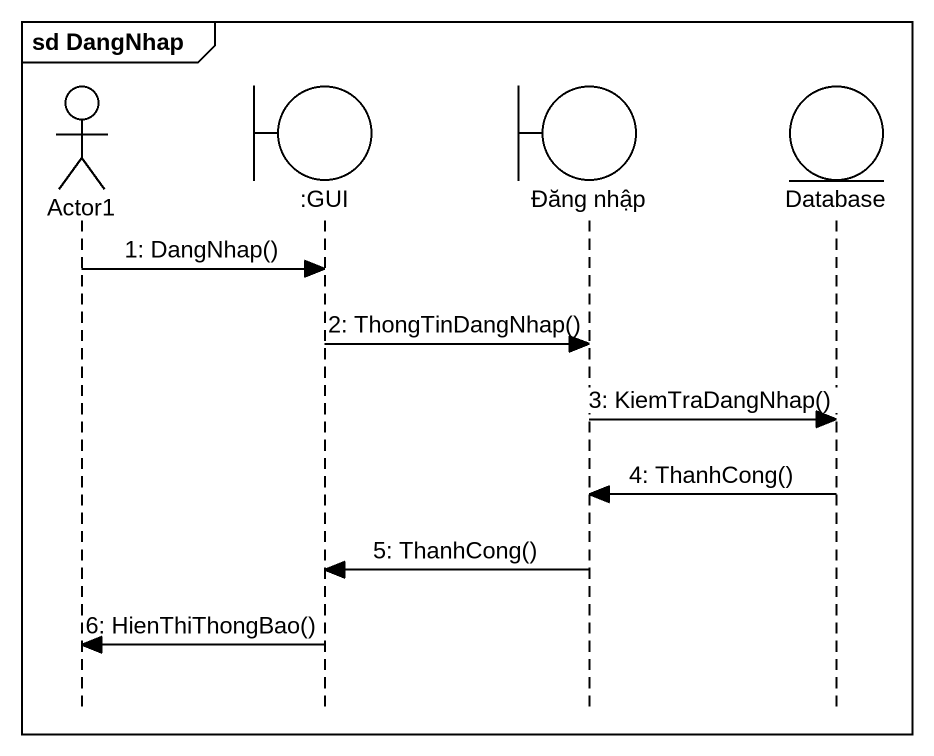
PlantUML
@startuml
mainframe sd DangNhap
hide footbox
actor Actor1
boundary ":GUI" as GUI
boundary "Đăng nhập" as Đăng_nhập
entity "Database" as Database_

Actor1 -> GUI : 1: DangNhap()
GUI -> Đăng_nhập : 2: ThongTinDangNhap()
Đăng_nhập -> Database_ : 3: KiemTraDangNhap()
Database_ -> Đăng_nhập : 4: ThanhCong()
Đăng_nhập -> GUI : 5: ThanhCong()
GUI -> Actor1 : 6: HienThiThongBao()
@enduml
